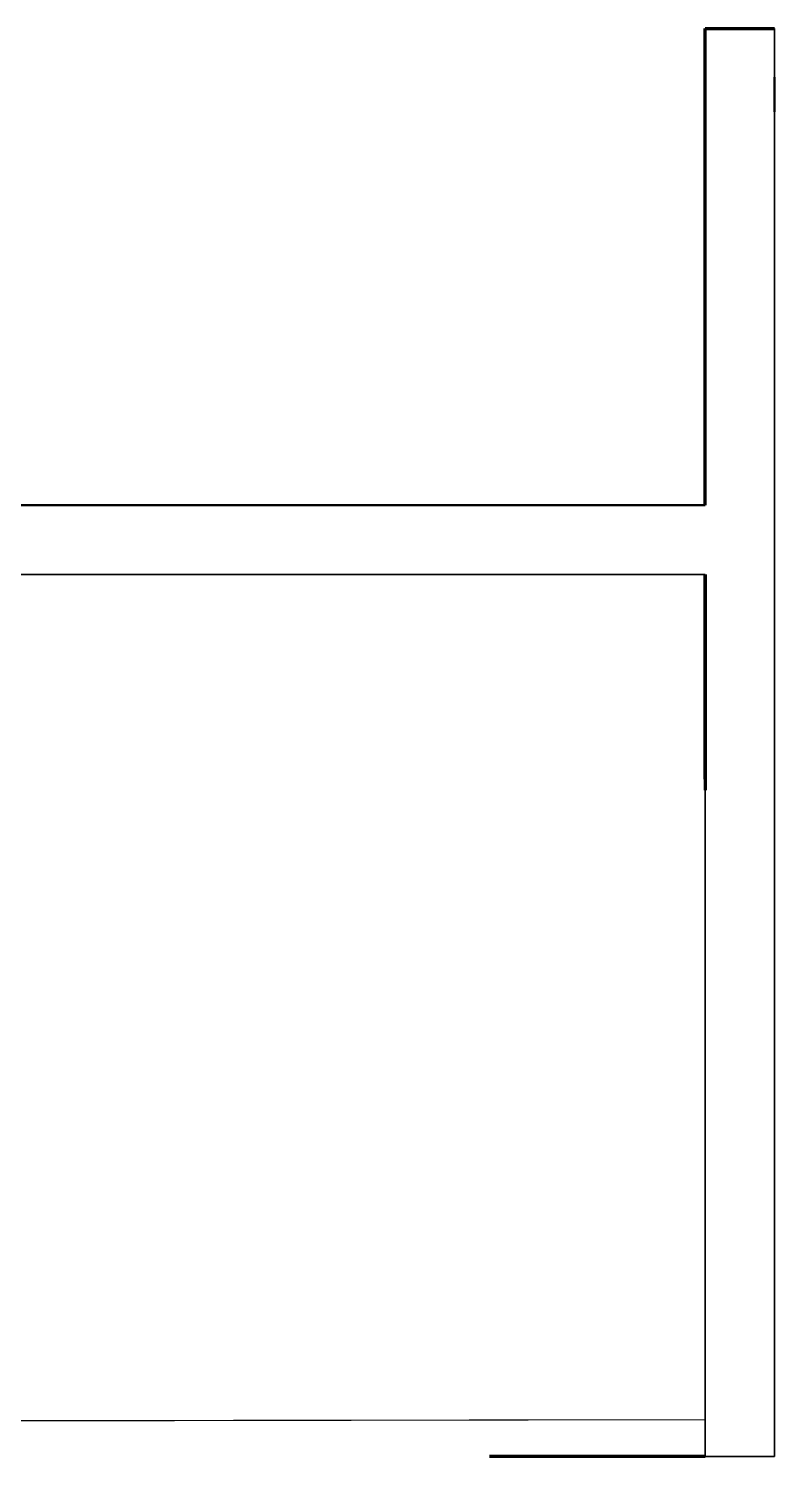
# Model space of a CAD drawing. Header units: millimetres. Extents: x 2258 to 5600, y 711 to 2563.
# Drawn here: x 5516.9 to 5599.9, y 2348.3 to 2507.2 of the extents above; entities that cross this region are included whole.
import ezdxf

# ---------------------------------------------------------------- set-up
doc = ezdxf.new("R2010")
doc.units = ezdxf.units.MM
for name, color, linetype, lineweight in [('PQI-A-IN-FURN-KIT', 37, 'Continuous', 13), ('PQI-A-WALL', 30, 'Continuous', 50), ('PQI-ST-COLM', 34, 'Continuous', 40), ('WAL', 7, 'Continuous', 30)]:
    doc.layers.add(name, color=color, linetype=linetype, lineweight=lineweight)

msp = doc.modelspace()

# ---------------------------------------------------------------- linework, layer by layer
at = {"color": 7}
for p, q in [((5592.179, 2446.409), (5441.552, 2446.42)), ((5592.177, 2352.409), (5592.179, 2446.409)), ((5441.552, 2352.158), (5592.177, 2352.409)), ((5465.552, 2352.158), (5592.177, 2352.409))]:
    msp.add_line(p, q, dxfattribs=at)
at = {"layer": 'PQI-A-IN-FURN-KIT'}
for p, q in [((5592.177, 2371.472), (5592.177, 2348.293)), ((5592.177, 2370.491), (5592.177, 2370.491))]:
    msp.add_line(p, q, dxfattribs=at)
at = {"layer": 'PQI-A-WALL', "color": 0, "lineweight": 35, "ltscale": 1000}
for p, q in [((5599.908, 2446.409), (5599.908, 2507.162)), ((5592.181, 2454.146), (5433.825, 2454.146)), ((5441.552, 2446.42), (5592.181, 2446.409)), ((5599.908, 2423.616), (5599.908, 2446.409))]:
    msp.add_line(p, q, dxfattribs=at)
at = {"layer": 'PQI-A-WALL', "ltscale": 1000}
for p, q in [((5599.908, 2497.907), (5599.908, 2501.77)), ((5599.908, 2501.77), (5599.908, 2501.77)), ((5592.181, 2454.135), (5462.763, 2454.146)), ((5599.908, 2446.409), (5599.908, 2446.409))]:
    msp.add_line(p, q, dxfattribs=at)
at = {"layer": 'PQI-ST-COLM', "color": 0, "lineweight": 35}
msp.add_lwpolyline([(5592.179, 2446.409), (5592.175, 2348.293), (5599.901, 2348.293), (5599.908, 2507.162), (5592.181, 2507.162), (5592.179, 2454.135)], dxfattribs=at)
at = {"layer": 'WAL', "color": 18, "lineweight": 200, "true_color": 0x000000}
for p, q in [((5592.181, 2470.98), (5592.181, 2507.162)), ((5592.181, 2507.162), (5599.908, 2507.162)), ((5592.181, 2454.146), (5592.181, 2470.98)), ((5592.181, 2423.631), (5592.181, 2446.409)), ((5592.181, 2446.409), (5592.181, 2422.409)), ((5592.177, 2348.293), (5568.177, 2348.293))]:
    msp.add_line(p, q, dxfattribs=at)

doc.saveas('drawing.dxf')
